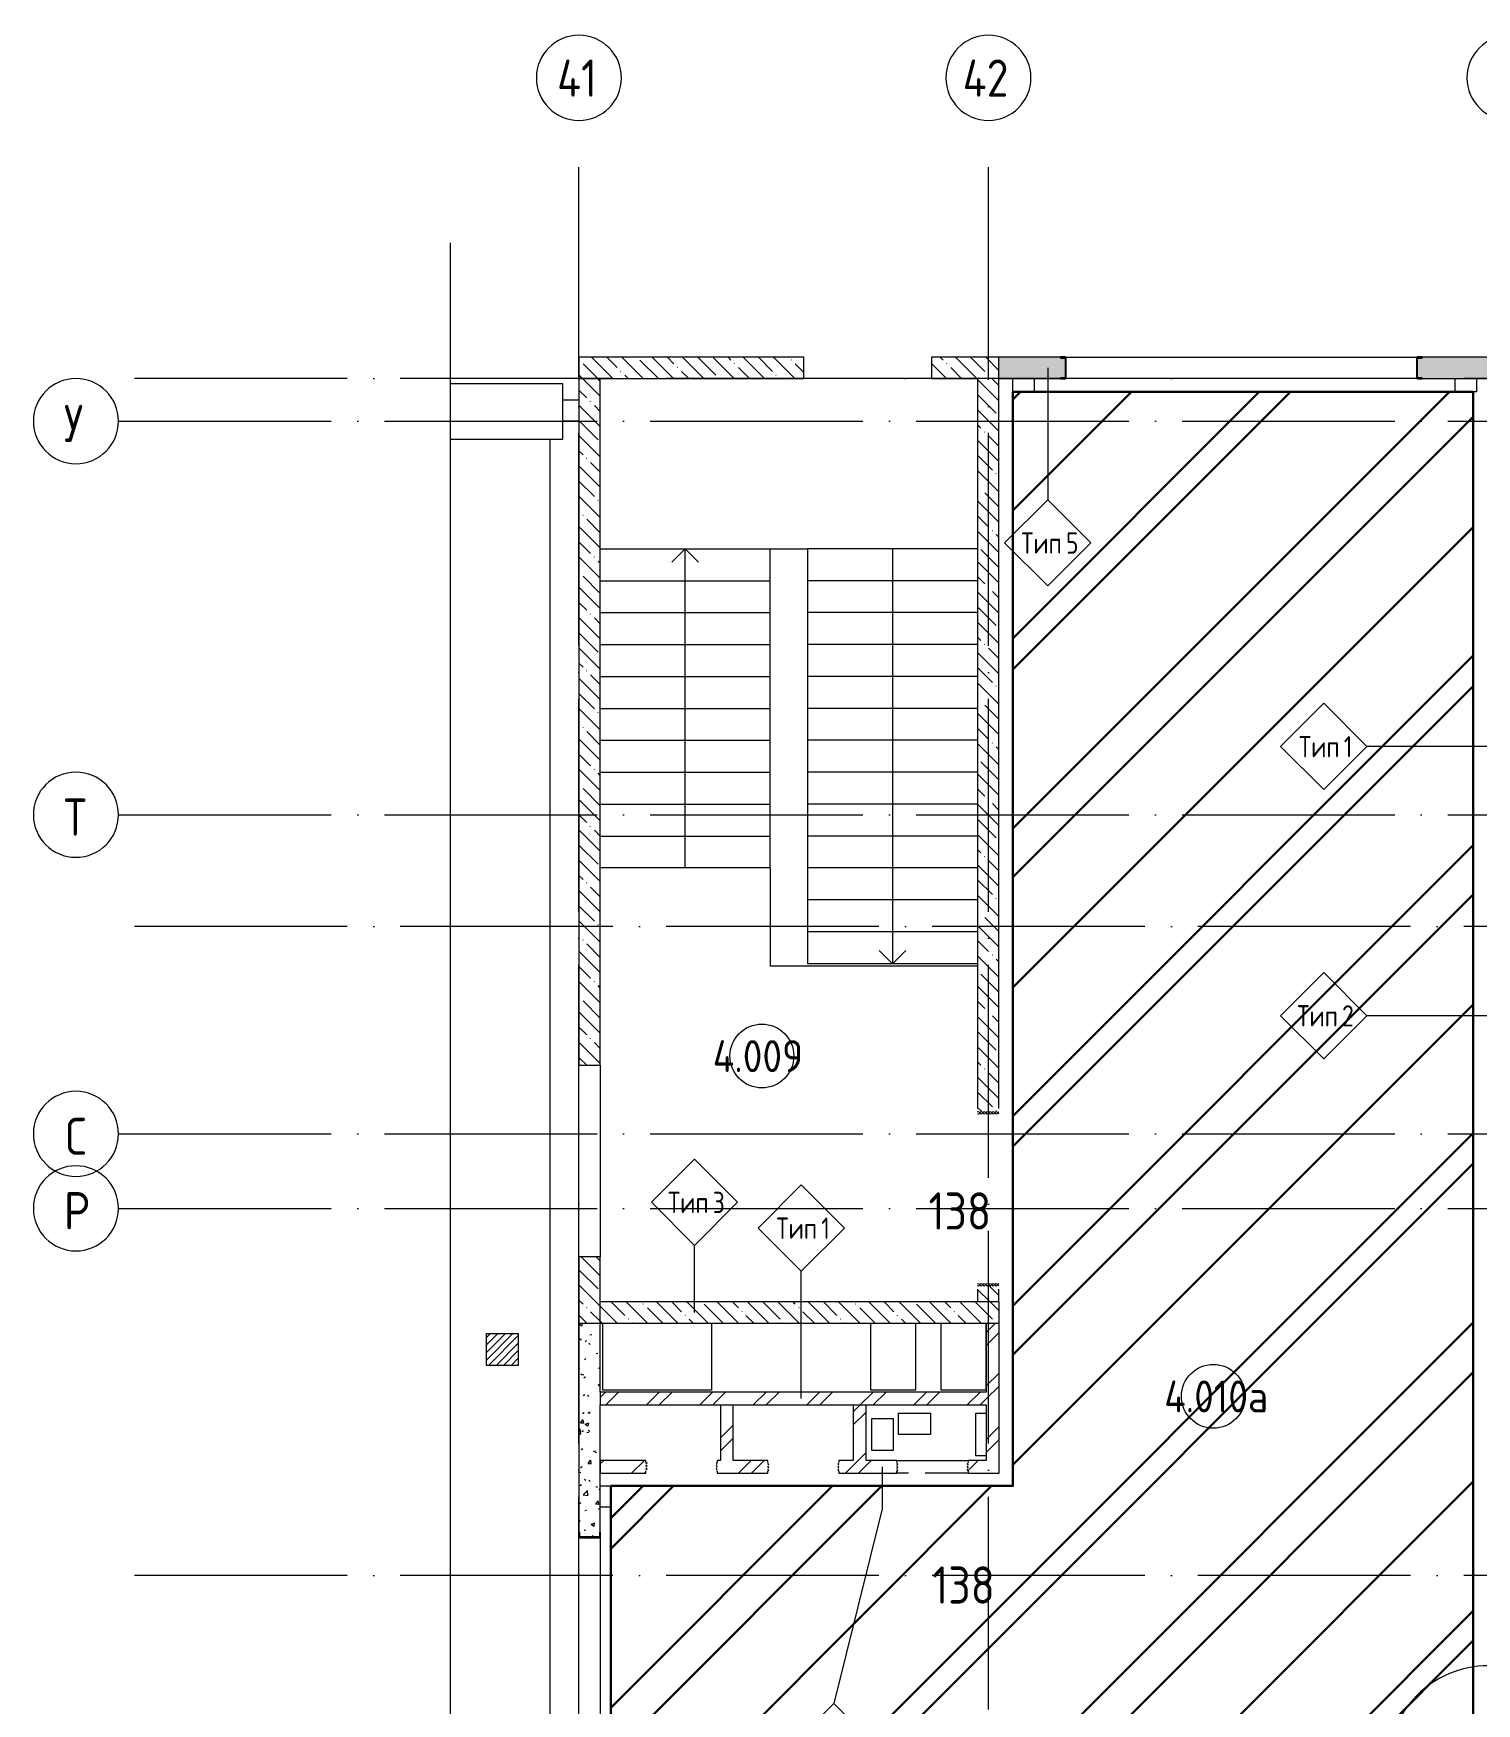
# Model space of a CAD drawing. Header units: millimetres. Extents: x -68946 to 690821, y -552984 to 293768.
# Drawn here: x 104753 to 118323, y -351798 to -336098 of the extents above; entities that cross this region are included whole.
import ezdxf

# ---------------------------------------------------------------- set-up
doc = ezdxf.new("R2010")
doc.units = ezdxf.units.MM
doc.linetypes.add('ADSK_Линия сетки', pattern=[2500, 2000, -250, 0, -250])
doc.linetypes.add('ADSK_Скрыто', pattern=[600, 300, -300])
for name, color, linetype, lineweight in [('1.2) Стяжка 6 вып.', 30, 'Continuous', 30), ('1.3) Звуко-изол           6 вып.', 90, 'Continuous', 30), ('1.4) Стяжка 6 вып.', 30, 'Continuous', 30), ('A-AREA-____-IDEN', 250, 'Continuous', 9), ('A-DETL-GENF-OTLN', 250, 'Continuous', 5), ('A-DOOR-____-OTLN', 250, 'Continuous', 5), ('A-FLOR-____-OTLN', 250, 'Continuous', 9), ('A-ROOF-____-PATT', 250, 'Continuous', 5), ('A-WALL-____-IDEN', 250, 'Continuous', 9), ('A-WALL-____-MCUT', 250, 'Continuous', 13), ('A-WALL-____-PATT', 250, 'Continuous', 13), ('G-____-____-SYMB', 250, 'ADSK_Скрыто', 9), ('I-WALL-____-OTLN', 250, 'Continuous', 9), ('S-COLS-____-MCUT', 250, 'Continuous', 25), ('S-COLS-____-OTLN', 250, 'Continuous', 9), ('S-GRID-____-IDEN', 250, 'Continuous', 9), ('S-GRID-____-OTLN', 250, 'Continuous', 9), ('S-STRS-____-OTLN', 250, 'Continuous', 5)]:
    doc.layers.add(name, color=color, linetype=linetype, lineweight=lineweight)
doc.styles.add('GOST Common', font='', dxfattribs={"width": 0.9, "height": 350})
doc.styles.add('GOST Common_1', font='', dxfattribs={"width": 0.9, "height": 250})
doc.styles.add('ISOCPEUR', font='isocpeur.ttf', dxfattribs={"width": 0.8, "height": 100})
doc.styles.add('ISOCPEUR_1', font='isocpeur.ttf', dxfattribs={"width": 0.9, "height": 250})
doc.styles.get('GOST Common').set_extended_font_data('GOST Common')
doc.styles.get('GOST Common_1').set_extended_font_data('GOST Common')
pattern_1 = [(45, (-26617.47, -398117.93), (-251.4472, 251.4472), []), (45, (-26617.47, -397736.93), (-251.4472, 251.4472), [])]
pattern_2 = [(135, (1951.41, 124.685), (-14.14214, -14.14214), []), (225, (1951.41, 124.685), (14.14214, -14.14214), [])]
pattern_3 = [(45, (-171.384, 124.685), (-14.1421, 14.1421), []), (135, (-171.384, 124.685), (-14.1421, -14.1421), [])]
pattern_4 = [(135, (-26617.47, -398117.93), (-142.5612, -142.5612), []), (135, (-26474.9, -398117.93), (-142.5612, -142.5612), [252.016, -50.403, 3.353, -47.05])]
pattern_5 = [(50, (-26617.47, -398117.93), (364.36793, -31.8783), [38.1, -419.1]), (355, (-26617.47, -398117.93), (-70.48585, 382.1133), [30.48, -335.28]), (100.451, (-26587.1, -398120.6), (293.885, 350.2334), [32.38, -356.18]), (46.184, (-26617.47, -398016.33), (542.1585, -84.0858), [57.15, -628.65]), (96.636, (-26572.3, -398023.34), (474.8049, 494.8554), [48.57, -534.27]), (351.184, (-26617.47, -398016.33), (474.8102, 494.85), [45.72, -502.92]), (21, (-26566.67, -398041.73), (303.22847, -204.53046), [38.1, -419.1]), (326, (-26566.67, -398041.73), (123.6039, 368.37604), [30.48, -335.28]), (71.451, (-26541.4, -398058.78), (426.8341, 163.8427), [32.38, -356.18]), (37.5, (-26617.47, -398117.93), (6.17665, 169.11015), [16.764, -314.452, 16.764, -323.596, -336.55]), (37.5, (-26617.47, -398117.93), (6.17665, 169.11015), [-671.576, 16.764, -319.786]), (7.5, (-26617.47, -398117.93), (133.63888, 200.3615), [16.764, -177.292, 16.764, -306.832, -128.27]), (7.5, (-26617.47, -398117.93), (133.63888, 200.3615), [-517.652, 16.764, -111.506]), (327.5, (-26730.75, -398117.93), (271.18182, -11.45836), [16.764, -110.236, 16.764, -379.476, -525.78]), (327.5, (-26730.75, -398117.93), (271.18182, -11.45836), [-523.24, 16.764, -509.016]), (317.5, (-26781.55, -398117.93), (296.2585, 50.85285), [16.764, -148.336, 16.764, -246.38, -373.38]), (317.5, (-26781.55, -398117.93), (296.2585, 50.85285), [-428.244, 16.764, -356.616])]

# ---------------------------------------------------------------- blocks, each defined once
blk = doc.blocks.new('Дверь_СКБ_1Ст_Внутренняя1 - Н_Д-7л_670x1875h_Технический шкаф ЭОМ и СС-42409413-Кладочный план внутренних ограждающих конструкций на отм_ _12_600_ Секция 3_')
at = {"layer": 'A-DOOR-____-OTLN'}
h = blk.add_hatch(dxfattribs=at)
h.set_pattern_fill('FP_8', color=256, style=0, pattern_type=2)
h.set_pattern_definition(pattern_3)
h.paths.add_polyline_path([(-312.5, 40), (-322.5, 40), (-322.5, -40), (-312.5, -40)])
h = blk.add_hatch(dxfattribs=at)
h.set_pattern_fill('FP_7', color=256, style=0, pattern_type=2)
h.set_pattern_definition(pattern_2)
h.paths.add_polyline_path([(347.5, 40), (337.5, 40), (337.5, -40), (347.5, -40)])
blk = doc.blocks.new('Дверь_СКБ_1Ст_Внутренняя1 - Н_Д-7л_670x1875h_Технический шкаф ЭОМ и СС-V2-Кладочный план внутренних ограждающих конструкций на отм_ _12_600_ Секция 3_')
at = {"layer": 'A-DOOR-____-OTLN'}
h = blk.add_hatch(dxfattribs=at)
h.set_pattern_fill('FP_8', color=256, style=0, pattern_type=2)
h.set_pattern_definition(pattern_3)
h.paths.add_polyline_path([(-312.5, 40), (-322.5, 40), (-322.5, -40), (-312.5, -40)])
h = blk.add_hatch(dxfattribs=at)
h.set_pattern_fill('FP_7', color=256, style=0, pattern_type=2)
h.set_pattern_definition(pattern_2)
h.paths.add_polyline_path([(347.5, 40), (337.5, 40), (337.5, -40), (347.5, -40)])
blk = doc.blocks.new('Дверь_СКБ_1Ст_Фрамуга1 - Н_ВВ-9_1250x2600h_Лаборантская-V3-Кладочный план внутренних ограждающих конструкций на отм_ _12_600_ Секция 3_')
at = {"layer": 'A-DOOR-____-OTLN'}
h = blk.add_hatch(dxfattribs=at)
h.set_pattern_fill('FP_16', color=256, style=0, pattern_type=2)
h.set_pattern_definition([(45, (-446.384, 164.685), (-14.1421, 14.1421), []), (135, (-446.384, 164.685), (-14.1421, -14.1421), [])])
h.paths.add_polyline_path([(-612, -100), (-587, -100), (-587, 100), (-612, 100)])
h = blk.add_hatch(dxfattribs=at)
h.set_pattern_fill('FP_15', color=256, style=0, pattern_type=2)
h.set_pattern_definition([(135, (1676.41, 164.685), (-14.14214, -14.14214), []), (225, (1676.41, 164.685), (14.14214, -14.14214), [])])
h.paths.add_polyline_path([(613, -100), (638, -100), (638, 100), (613, 100)])
at = {"layer": 'A-DOOR-____-OTLN', "color": 255}
blk.add_arc((-463, 100), 950, 360, 90, dxfattribs=at)
blk = doc.blocks.new('Дверь_СКБ_2Ст_Внутренняя1 - Н_Д-1_1п_1640x2100h_ЛК-42630921-Кладочный план внутренних ограждающих конструкций на отм_ _12_600_ Секция 3_')
at = {"layer": 'A-DOOR-____-OTLN'}
h = blk.add_hatch(dxfattribs=at)
h.set_pattern_fill('FP_25', color=256, style=0, pattern_type=2)
h.set_pattern_definition([(45, (-641.384, 164.685), (-14.1421, 14.1421), []), (135, (-641.384, 164.685), (-14.1421, -14.1421), [])])
h.paths.add_polyline_path([(-807.5, -100), (-782.5, -100), (-782.5, 100), (-807.5, 100)])
h = blk.add_hatch(dxfattribs=at)
h.set_pattern_fill('FP_24', color=256, style=0, pattern_type=2)
h.set_pattern_definition([(135, (1481.41, 164.685), (-14.14214, -14.14214), []), (225, (1481.41, 164.685), (14.14214, -14.14214), [])])
h.paths.add_polyline_path([(807.5, -100), (832.5, -100), (832.5, 100), (807.5, 100)])
blk = doc.blocks.new('ADSK_КолоннаНесущая_Швеллер_Гнутый_ГОСТ 8278-83 - 200х50х4_таб_1 2-38569673-Кладочный план внутренних ограждающих конструкций на отм_ _12_600_ Секция 3_')
at = {"layer": 'S-COLS-____-MCUT'}
for p, q in [((-10.1, 90), (-10.1, -90)), ((-6.1, -90), (-6.1, 90)), ((39.9, 100), (-0.1, 100)), ((-0.1, 96), (39.9, 96)), ((39.9, 96), (39.9, 100)), ((39.9, -96), (-0.1, -96)), ((-0.1, -100), (39.9, -100)), ((39.9, -100), (39.9, -96))]:
    blk.add_line(p, q, dxfattribs=at)
for centre, radius, start, end in [((-0.1, 90), 10, 90, 180), ((-0.1, 90), 6, 90, 180), ((-0.1, -90), 10, 180, 270), ((-0.1, -90), 6, 180, 270)]:
    blk.add_arc(centre, radius, start, end, dxfattribs=at)
blk = doc.blocks.new('ADSK_Обрыв_Линия - По умолчанию-39226371-Кладочный план внутренних ограждающих конструкций на отм_ _12_600_ Секция 3_')
at = {"layer": 'A-DETL-GENF-OTLN'}
blk.add_line((0, 0), (25390, 0), dxfattribs=at)
blk = doc.blocks.new('Ось сетки - Круг_Ø8 мм-39983606-Кладочный план внутренних ограждающих конструкций на отм_ _12_600_ Секция 3_')
at = {"layer": 'S-GRID-____-IDEN'}
for start, end in [(360, 180), (180, 360)]:
    blk.add_arc((0, 0), 4, start, end, dxfattribs=at)
blk = doc.blocks.new('ADSK_Марка_Стена - Типоразмер_ADSK_Марка-30564887-Кладочный план внутренних ограждающих конструкций на отм_ _12_600_ Секция 3_')
at = {"layer": 'A-WALL-____-IDEN'}
for p, q in [((-0.16, 4.37), (-4.21, 0.31)), ((3.9, 0.31), (-0.16, 4.37)), ((-4.21, 0.31), (-0.16, -3.74)), ((-0.16, -3.74), (3.9, 0.31))]:
    blk.add_line(p, q, dxfattribs=at)
blk = doc.blocks.new('AAR_СКБ_Марка_Помещения_мал - Номер-28977439-АР1_Маркировочный план 3 этажа секция 2_3')
at = {"layer": 'A-AREA-____-IDEN'}
blk.add_circle((-0.03, 0), 3, dxfattribs=at)

msp = doc.modelspace()

# ---------------------------------------------------------------- hatches: boundary and pattern name
at = {"layer": '1.2) Стяжка 6 вып.', "lineweight": 30}
h = msp.add_hatch(dxfattribs=at)
h.set_pattern_fill('ANSI31', color=256, scale=333)
h.paths.add_polyline_path([(113962.5104, -372631.7985), (110182.5104, -372631.7985), (110182.5104, -370131.881), (113962.5104, -370131.881), (113962.5104, -364523.4665), (110174.6298, -364523.4665), (110174.6298, -360638.5426), (113962.5104, -360638.5426), (113962.5104, -352662.928), (110182.5104, -352662.928), (110182.5104, -349752.9338), (113962.5104, -349752.9338), (113962.5104, -339467.9338), (118290.6635, -339467.9338), (118290.6635, -397902.8604), (113962.5104, -397902.8604), (113962.5104, -387445.8752), (110182.5104, -387445.8752), (110182.5104, -385377.8842), (113962.5104, -385377.8842)])
at = {"layer": '1.3) Звуко-изол           6 вып.', "lineweight": 30}
h = msp.add_hatch(dxfattribs=at)
h.set_pattern_fill('ANSI31', color=256, scale=500)
h.paths.add_polyline_path([(113962.5104, -372631.7985), (110182.5104, -372631.7985), (110182.5104, -370131.881), (113962.5104, -370131.881), (113962.5104, -364523.4665), (110174.6298, -364523.4665), (110174.6298, -360638.5426), (113962.5104, -360638.5426), (113962.5104, -352662.928), (110182.5104, -352662.928), (110182.5104, -349752.9338), (113962.5104, -349752.9338), (113962.5104, -339467.9338), (118290.6635, -339467.9338), (118290.6635, -397902.8604), (113962.5104, -397902.8604), (113962.5104, -387445.8752), (110182.5104, -387445.8752), (110182.5104, -385377.8842), (113962.5104, -385377.8842)])
at = {"layer": '1.4) Стяжка 6 вып.', "lineweight": 30}
h = msp.add_hatch(dxfattribs=at)
h.set_pattern_fill('ANSI32', color=256, scale=333)
h.paths.add_polyline_path([(113962.5104, -372631.7985), (110182.5104, -372631.7985), (110182.5104, -370131.881), (113962.5104, -370131.881), (113962.5104, -364523.4665), (110174.6298, -364523.4665), (110174.6298, -360638.5426), (113962.5104, -360638.5426), (113962.5104, -352662.928), (110182.5104, -352662.928), (110182.5104, -349752.9338), (113962.5104, -349752.9338), (113962.5104, -339467.9338), (118290.6635, -339467.9338), (118290.6635, -397902.8604), (113962.5104, -397902.8604), (113962.5104, -387445.8752), (110182.5104, -387445.8752), (110182.5104, -385377.8842), (113962.5104, -385377.8842)])
at = {"layer": 'A-ROOF-____-PATT'}
h = msp.add_hatch(dxfattribs=at)
h.set_pattern_fill('FP_11', color=256, style=0, pattern_type=2)
h.set_pattern_definition([(45.008, (-26553.86, -398117.934), (-35.345434, 35.355347), [])])
h.paths.add_polyline_path([(109012.4182, -348619.3967), (109312.4182, -348619.3967), (109312.4182, -348319.3967), (109012.4182, -348319.3967), (109012.4182, -348365.1323)])
at = {"layer": 'A-WALL-____-PATT', "lineweight": 15}
h = msp.add_hatch(dxfattribs=at)
h.set_pattern_fill('FP_1', color=256, style=0, pattern_type=2)
h.set_pattern_definition(pattern_4)
h.paths.add_polyline_path([(113631.5104, -339342.9338), (113631.5104, -339142.9338), (113197.5323, -339142.9338), (113197.5323, -339342.9338)])
h.paths.add_polyline_path([(111997.5323, -339342.9338), (111997.5323, -339142.9338), (109882.5323, -339142.9338), (109882.5323, -339342.9338), (111152.1899, -339342.9338)])
h = msp.add_hatch(dxfattribs=at)
h.set_pattern_fill('FP_1', color=256, style=0, pattern_type=2)
h.set_pattern_definition(pattern_4)
h.paths.add_polyline_path([(113831.5104, -348022.9332), (113831.5104, -347872.9332), (113631.5104, -347872.9332), (113631.5104, -348022.9332)])
h.paths.add_polyline_path([(113631.5104, -346232.9332), (113831.5104, -346232.9332), (113831.5104, -339142.9338), (113631.5104, -339142.9338), (113631.5104, -346202.9332)])
h = msp.add_hatch(dxfattribs=at)
h.set_pattern_fill('FP_23', color=256, style=0, pattern_type=2)
h.set_pattern_definition(pattern_5)
h.paths.add_polyline_path([(125932.5104, -339342.9338), (125932.5104, -339142.9338), (118832.5104, -339142.9338), (118832.5104, -339342.9338), (120272.9187, -339342.9338)])
h.paths.add_polyline_path([(118432.5104, -339342.9338), (118432.5104, -339142.9338), (117761.5317, -339142.9338), (117761.5317, -339342.9338)])
h.paths.add_polyline_path([(114461.5317, -339342.9338), (114461.5317, -339142.9338), (113831.5104, -339142.9338), (113831.5104, -339342.9338), (114192.4328, -339342.9338)])
h = msp.add_hatch(dxfattribs=at)
h.set_pattern_fill('FP_1', color=256, style=0, pattern_type=2)
h.set_pattern_definition(pattern_4)
h.paths.add_polyline_path([(109882.5104, -348222.9332), (110082.5104, -348222.9332), (110082.5104, -347597.9338), (109882.5104, -347597.9338), (109882.5104, -347866.3785)])
h.paths.add_polyline_path([(109882.5104, -345797.9338), (110082.5104, -345797.9338), (110082.5104, -339342.9338), (109882.5104, -339342.9338), (109882.5104, -345746.2704)])
h = msp.add_hatch(dxfattribs=at)
h.set_pattern_fill('FP_1', color=256, style=0, pattern_type=2)
h.set_pattern_definition(pattern_4)
h.paths.add_polyline_path([(113832.5323, -348222.9332), (113832.5323, -348022.9332), (110082.5104, -348022.9332), (110082.5104, -348222.9332), (112672.3114, -348222.9332)])
h = msp.add_hatch(dxfattribs=at)
h.set_pattern_fill('FP_23', color=256, style=0, pattern_type=2)
h.set_pattern_definition(pattern_5)
h.paths.add_polyline_path([(110082.5104, -352792.9654), (110082.5104, -352037.602), (109882.5104, -352037.602), (109882.5104, -352792.9654)])
h.paths.add_polyline_path([(109882.5104, -350237.602), (110082.5104, -350237.602), (110082.5104, -348222.9332), (109882.5104, -348222.9332), (109882.5104, -349986.4867)])
h = msp.add_hatch(dxfattribs=at)
h.set_pattern_fill('FP_3', color=256, style=0, pattern_type=2)
h.set_pattern_definition(pattern_1)
h.paths.add_polyline_path([(113712.5323, -349512.4332), (113832.5323, -349512.4332), (113832.5323, -348222.9332), (113712.5323, -348222.9332), (113712.5323, -348990.4344)])
h = msp.add_hatch(dxfattribs=at)
h.set_pattern_fill('FP_3', color=256, style=0, pattern_type=2)
h.set_pattern_definition(pattern_1)
h.paths.add_polyline_path([(113712.5323, -348990.4344), (113712.5323, -348870.4344), (110082.5104, -348870.4344), (110082.5104, -348990.4344), (112672.3114, -348990.4344)])
h = msp.add_hatch(dxfattribs=at)
h.set_pattern_fill('FP_3', color=256, style=0, pattern_type=2)
h.set_pattern_definition(pattern_1)
h.paths.add_polyline_path([(111332.5323, -349512.4332), (111332.5323, -348990.4344), (111212.5323, -348990.4344), (111212.5323, -349512.4332)])
h = msp.add_hatch(dxfattribs=at)
h.set_pattern_fill('FP_3', color=256, style=0, pattern_type=2)
h.set_pattern_definition(pattern_1)
h.paths.add_polyline_path([(112582.5323, -349512.4332), (112582.5323, -348990.4344), (112462.5323, -348990.4344), (112462.5323, -349512.4332)])
h = msp.add_hatch(dxfattribs=at)
h.set_pattern_fill('FP_3', color=256, style=0, pattern_type=2)
h.set_pattern_definition(pattern_1)
h.paths.add_polyline_path([(113542.5323, -349632.4332), (113832.5323, -349632.4332), (113832.5323, -349512.4332), (113542.5323, -349512.4332), (113542.5323, -349612.4332)])
h.paths.add_polyline_path([(112872.5323, -349632.4332), (112872.5323, -349512.4332), (112327.5323, -349512.4332), (112327.5323, -349632.4332), (112672.3114, -349632.4332)])
h.paths.add_polyline_path([(111183.0049, -349632.4332), (111657.5323, -349632.4332), (111657.5323, -349512.4332), (111183.0049, -349512.4332), (111183.0049, -349612.4332)])
h.paths.add_polyline_path([(110513.0049, -349632.4332), (110513.0049, -349512.4332), (110083.0049, -349512.4332), (110083.0049, -349632.4332)])

# ---------------------------------------------------------------- linework, layer by layer
at = {"layer": '1.2) Стяжка 6 вып.', "lineweight": 30}
msp.add_lwpolyline([(113962.5104, -364523.4665), (110174.6298, -364523.4665), (110174.6298, -360638.5426), (113962.5104, -360638.5426), (113962.5104, -352662.928), (110182.5104, -352662.928), (110182.5104, -349752.9338), (113962.5104, -349752.9338), (113962.5104, -339467.9338), (118290.6635, -339467.9338), (118290.6635, -397902.8604), (113962.5104, -397902.8604), (113962.5104, -387445.8752), (110182.5104, -387445.8752), (110182.5104, -385377.8842), (113962.5104, -385377.8842), (113962.5104, -372631.7985), (110182.5104, -372631.7985), (110182.5104, -370131.881), (113962.5104, -370131.881)], close=True, dxfattribs=at)
at = {"layer": 'A-FLOR-____-OTLN'}
for p, q in [((109732.5104, -339392.9338), (108672.2788, -339392.9338)), ((109732.5104, -339912.9344), (109732.5104, -339392.9338)), ((113962.5104, -339467.9338), (113962.5104, -339342.9338)), ((114162.5104, -339342.9338), (114162.5104, -339467.9338)), ((118122.5104, -339467.9338), (118122.5104, -339342.9338)), ((118322.5104, -339342.9338), (118322.5104, -339467.9338)), ((114162.5104, -339467.9338), (113962.5104, -339467.9338)), ((118322.5104, -339467.9338), (118122.5104, -339467.9338)), ((108672.2788, -339912.9344), (109732.5104, -339912.9344)), ((109612.5104, -352622.9338), (109612.5104, -339912.9344)), ((111682.5323, -343942.9332), (110082.5104, -343942.9332)), ((111682.5323, -344867.9332), (111682.5323, -343942.9332)), ((113631.5104, -344867.9332), (111682.5323, -344867.9332)), ((110107.5333, -348852.9338), (110107.5333, -348222.9332)), ((111127.5333, -348222.9332), (111127.5333, -348852.9338)), ((112627.5333, -348852.9338), (112627.5333, -348222.9332)), ((113047.5333, -348222.9332), (113047.5333, -348852.9338)), ((113287.5104, -348852.9338), (113287.5104, -348222.9332)), ((113707.5104, -348222.9332), (113707.5104, -348852.9338)), ((109012.4182, -348619.3967), (109012.4182, -348319.3967)), ((109012.4182, -348319.3967), (109312.4182, -348319.3967)), ((109312.4182, -348319.3967), (109312.4182, -348619.3967)), ((109312.4182, -348619.3967), (109012.4182, -348619.3967)), ((111127.5333, -348852.9338), (110107.5333, -348852.9338)), ((113047.5333, -348852.9338), (112627.5333, -348852.9338)), ((113707.5104, -348852.9338), (113287.5104, -348852.9338)), ((112637.511, -349417.9332), (112637.511, -349117.9332)), ((112637.511, -349117.9332), (112837.511, -349117.9332)), ((112837.511, -349117.9332), (112837.511, -349417.9332)), ((112887.5553, -349267.9332), (112887.5553, -349067.9332)), ((112887.5553, -349067.9332), (113187.5553, -349067.9332)), ((113187.5553, -349067.9332), (113187.5553, -349267.9332)), ((113613.0329, -349467.9332), (113613.0329, -349067.9332)), ((113613.0329, -349067.9332), (113712.5323, -349067.9332)), ((113187.5553, -349267.9332), (112887.5553, -349267.9332)), ((112837.511, -349417.9332), (112637.511, -349417.9332)), ((113712.5323, -349467.9332), (113613.0329, -349467.9332)), ((110082.5104, -349752.9338), (110182.5104, -349752.9338)), ((110182.5104, -349752.9338), (110182.5104, -349952.9338)), ((110182.5104, -349952.9338), (110082.5104, -349952.9338))]:
    msp.add_line(p, q, dxfattribs=at)
at = {"layer": 'A-WALL-____-IDEN'}
for p, q in [((114290.5069, -339242.9338), (114290.5069, -340481.6838)), ((118577.5104, -342801.3877), (117291.8854, -342801.3877)), ((118532.5323, -345331.7286), (117291.8854, -345331.7286)), ((110968.9238, -348122.9332), (110968.9238, -347491.6832)), ((111972.4469, -348930.4344), (111972.4469, -347733.5911)), ((112733.0118, -349572.4332), (112733.0118, -349968.7643)), ((112733.0118, -349968.7643), (112279.5981, -351798.4677))]:
    msp.add_line(p, q, dxfattribs=at)
at = {"layer": 'A-WALL-____-MCUT', "color": 7, "lineweight": 15}
for p, q in [((111997.5323, -339142.9338), (109882.5323, -339142.9338)), ((109882.5323, -339142.9338), (109882.5323, -339342.9338)), ((111997.5323, -339342.9338), (111997.5323, -339142.9338)), ((113631.5104, -339142.9338), (113197.5323, -339142.9338)), ((113197.5323, -339142.9338), (113197.5323, -339342.9338)), ((114461.5317, -339142.9338), (113631.5104, -339142.9338)), ((113831.5104, -346202.9332), (113831.5104, -339142.9338)), ((114461.5317, -339342.9338), (114461.5317, -339142.9338)), ((118432.5104, -339142.9338), (117761.5317, -339142.9338)), ((117761.5317, -339142.9338), (117761.5317, -339342.9338)), ((110082.5104, -339342.9338), (109882.5104, -339342.9338)), ((109882.5104, -339342.9338), (109882.5104, -345797.9338)), ((109882.5323, -339342.9338), (111997.5323, -339342.9338)), ((110082.5104, -345797.9338), (110082.5104, -339342.9338)), ((113197.5323, -339342.9338), (113631.5104, -339342.9338)), ((113631.5104, -339342.9338), (113631.5104, -346202.9332)), ((113831.5104, -339342.9338), (114461.5317, -339342.9338)), ((117761.5317, -339342.9338), (118432.5104, -339342.9338)), ((109882.5104, -345797.9338), (110082.5104, -345797.9338)), ((110082.5104, -347597.9338), (109882.5104, -347597.9338)), ((109882.5104, -347597.9338), (109882.5104, -350237.602)), ((110082.5104, -348022.9332), (110082.5104, -347597.9338)), ((113631.5104, -347902.9332), (113631.5104, -348022.9332)), ((113831.5104, -348022.9332), (113831.5104, -347902.9332)), ((113832.5323, -348022.9332), (110082.5104, -348022.9332)), ((113832.5323, -349632.4332), (113832.5323, -348022.9332)), ((110082.5104, -348222.9332), (113832.5323, -348222.9332)), ((110082.5104, -348870.4344), (110082.5104, -348222.9332)), ((113712.5323, -348222.9332), (113712.5323, -348870.4344)), ((113712.5323, -348870.4344), (110082.5104, -348870.4344)), ((110082.5104, -348990.4344), (113712.5323, -348990.4344)), ((110082.5104, -350237.602), (110082.5104, -348990.4344)), ((111212.5323, -348990.4344), (111212.5323, -349512.4332)), ((111332.5323, -349512.4332), (111332.5323, -348990.4344)), ((112462.5323, -348990.4344), (112462.5323, -349512.4332)), ((112582.5323, -349512.4332), (112582.5323, -348990.4344)), ((113712.5323, -348990.4344), (113712.5323, -349512.4332)), ((110513.0049, -349512.4332), (110083.0049, -349512.4332)), ((110083.0049, -349512.4332), (110083.0049, -349632.4332)), ((110083.0049, -349632.4332), (110513.0049, -349632.4332)), ((110513.0049, -349532.4332), (110513.0049, -349512.4332)), ((110513.0049, -349632.4332), (110513.0049, -349612.4332)), ((111212.5323, -349512.4332), (111183.0049, -349512.4332)), ((111183.0049, -349512.4332), (111183.0049, -349532.4332)), ((111183.0049, -349612.4332), (111183.0049, -349632.4332)), ((111183.0049, -349632.4332), (111657.5323, -349632.4332)), ((111657.5323, -349512.4332), (111332.5323, -349512.4332)), ((111657.5323, -349532.4332), (111657.5323, -349512.4332)), ((111657.5323, -349632.4332), (111657.5323, -349612.4332)), ((112462.5323, -349512.4332), (112327.5323, -349512.4332)), ((112327.5323, -349512.4332), (112327.5323, -349532.4332)), ((112327.5323, -349612.4332), (112327.5323, -349632.4332)), ((112327.5323, -349632.4332), (112872.5323, -349632.4332)), ((112872.5323, -349512.4332), (112582.5323, -349512.4332)), ((112872.5323, -349532.4332), (112872.5323, -349512.4332)), ((112872.5323, -349632.4332), (112872.5323, -349612.4332)), ((113712.5323, -349512.4332), (113542.5323, -349512.4332)), ((113542.5323, -349512.4332), (113542.5323, -349532.4332)), ((113542.5323, -349612.4332), (113542.5323, -349632.4332)), ((113542.5323, -349632.4332), (113832.5323, -349632.4332)), ((109882.5104, -350237.602), (110082.5104, -350237.602))]:
    msp.add_line(p, q, dxfattribs=at)
at = {"layer": 'A-WALL-____-MCUT', "lineweight": 15}
for p, q in [((110082.5104, -348222.9332), (110082.5104, -348022.9332)), ((109882.5104, -348222.9332), (110082.5104, -348222.9332)), ((110082.5104, -348870.4344), (110082.5104, -348990.4344))]:
    msp.add_line(p, q, dxfattribs=at)
at = {"layer": 'I-WALL-____-OTLN', "lineweight": 15}
for p, q in [((114461.5317, -339142.9338), (117761.5317, -339142.9338)), ((117761.5317, -339342.9338), (114461.5317, -339342.9338)), ((109732.5104, -339542.9338), (109882.5104, -339542.9338)), ((109882.5104, -339742.9338), (109732.5104, -339742.9338)), ((109882.5104, -347597.9338), (109882.5104, -345797.9338)), ((110082.5104, -345797.9338), (110082.5104, -347597.9338)), ((112872.5323, -349512.4332), (113542.5323, -349512.4332)), ((112982.1733, -349632.4332), (112872.5323, -349632.4332)), ((113542.5323, -349632.4332), (113136.7214, -349632.4332)), ((109882.5104, -352037.602), (109882.5104, -350237.602)), ((110082.5104, -350237.602), (110082.5104, -352037.602))]:
    msp.add_line(p, q, dxfattribs=at)
at = {"layer": 'S-GRID-____-OTLN', "linetype": 'ADSK_Линия сетки'}
for p, q in [((109882.5323, -401856.7737), (109882.5323, -336915.9292)), ((113732.5323, -401856.7737), (113732.5323, -336915.9292)), ((130203.4118, -339342.9338), (105552.8046, -339342.9338)), ((105552.8046, -339742.9338), (128993.7966, -339742.9338)), ((105552.8046, -343442.9338), (130203.4118, -343442.9338)), ((130203.4118, -344492.9338), (105552.8046, -344492.9338)), ((105552.8046, -346442.9338), (130203.4118, -346442.9338)), ((105552.8046, -347142.9338), (130203.4118, -347142.9338)), ((130203.4118, -350592.9338), (105552.8046, -350592.9338))]:
    msp.add_line(p, q, dxfattribs=at)
at = {"layer": 'S-STRS-____-OTLN'}
for p, q in [((113197.5323, -339342.9338), (111997.5323, -339342.9338)), ((110082.5104, -340942.9344), (111681.5102, -340942.9344)), ((110082.5104, -340942.9344), (111681.5102, -340942.9344)), ((111681.5102, -340942.9344), (112031.5104, -340942.9344)), ((111681.5102, -341242.9344), (111681.5102, -340942.9344)), ((113631.5104, -340942.9344), (112031.5104, -340942.9344)), ((112031.5104, -340942.9344), (112031.5104, -341242.9344)), ((113631.5104, -340942.9344), (112031.5104, -340942.9344)), ((110082.5104, -341242.9344), (111681.5102, -341242.9344)), ((110082.5104, -341242.9344), (111681.5102, -341242.9344)), ((111681.5102, -341542.9344), (111681.5102, -341242.9344)), ((112031.5104, -341242.9344), (112031.5104, -341542.9344)), ((113631.5104, -341242.9344), (112031.5104, -341242.9344)), ((113631.5104, -341242.9344), (112031.5104, -341242.9344)), ((110082.5104, -341542.9344), (111681.5102, -341542.9344)), ((110082.5104, -341542.9344), (111681.5102, -341542.9344)), ((111681.5102, -341842.9344), (111681.5102, -341542.9344)), ((112031.5104, -341542.9344), (112031.5104, -341842.9344)), ((113631.5104, -341542.9344), (112031.5104, -341542.9344)), ((113631.5104, -341542.9344), (112031.5104, -341542.9344)), ((110082.5104, -341842.9344), (111681.5102, -341842.9344)), ((110082.5104, -341842.9344), (111681.5102, -341842.9344)), ((111681.5102, -342142.9344), (111681.5102, -341842.9344)), ((112031.5104, -341842.9344), (112031.5104, -342142.9344)), ((113631.5104, -341842.9344), (112031.5104, -341842.9344)), ((113631.5104, -341842.9344), (112031.5104, -341842.9344)), ((110082.5104, -342142.9344), (111681.5102, -342142.9344)), ((110082.5104, -342142.9344), (111681.5102, -342142.9344)), ((111681.5102, -342442.9344), (111681.5102, -342142.9344)), ((112031.5104, -342142.9344), (112031.5104, -342442.9344)), ((113631.5104, -342142.9344), (112031.5104, -342142.9344)), ((113631.5104, -342142.9344), (112031.5104, -342142.9344)), ((110082.5104, -342442.9344), (111681.5102, -342442.9344)), ((110082.5104, -342442.9344), (111681.5102, -342442.9344)), ((111681.5102, -342742.9344), (111681.5102, -342442.9344)), ((112031.5104, -342442.9344), (112031.5104, -342742.9344)), ((113631.5104, -342442.9344), (112031.5104, -342442.9344)), ((113631.5104, -342442.9344), (112031.5104, -342442.9344)), ((110082.5104, -342742.9344), (111681.5102, -342742.9344)), ((110082.5104, -342742.9344), (111681.5102, -342742.9344)), ((111681.5102, -343042.9344), (111681.5102, -342742.9344)), ((112031.5104, -342742.9344), (112031.5104, -343042.9344)), ((113631.5104, -342742.9344), (112031.5104, -342742.9344)), ((113631.5104, -342742.9344), (112031.5104, -342742.9344)), ((110082.5104, -343042.9344), (111681.5102, -343042.9344)), ((110082.5104, -343042.9344), (111681.5102, -343042.9344)), ((111681.5102, -343342.9344), (111681.5102, -343042.9344)), ((112031.5104, -343042.9344), (112031.5104, -343342.9344)), ((113631.5104, -343042.9344), (112031.5104, -343042.9344)), ((113631.5104, -343042.9344), (112031.5104, -343042.9344)), ((110082.5104, -343342.9344), (111681.5102, -343342.9344)), ((110082.5104, -343342.9344), (111681.5102, -343342.9344)), ((111681.5102, -343642.9344), (111681.5102, -343342.9344)), ((112031.5104, -343342.9344), (112031.5104, -343642.9344)), ((113631.5104, -343342.9344), (112031.5104, -343342.9344)), ((113631.5104, -343342.9344), (112031.5104, -343342.9344)), ((110082.5104, -343642.9344), (111681.5102, -343642.9344)), ((110082.5104, -343642.9344), (111681.5102, -343642.9344)), ((111681.5102, -343942.9332), (111681.5102, -343642.9344)), ((112031.5104, -343642.9344), (112031.5104, -343942.9344)), ((113631.5104, -343642.9344), (112031.5104, -343642.9344)), ((113631.5104, -343642.9344), (112031.5104, -343642.9344)), ((112031.5104, -343942.9344), (112031.5104, -344242.9344)), ((113631.5104, -343942.9344), (112031.5104, -343942.9344)), ((113631.5104, -343942.9344), (112031.5104, -343942.9344)), ((112031.5104, -344242.9344), (112031.5104, -344542.9344)), ((113631.5104, -344242.9344), (112031.5104, -344242.9344)), ((113631.5104, -344242.9344), (112031.5104, -344242.9344)), ((112031.5104, -344542.9344), (112031.5104, -344842.9344)), ((113631.5104, -344542.9344), (112031.5104, -344542.9344)), ((113631.5104, -344542.9344), (112031.5104, -344542.9344)), ((113631.5104, -344842.9344), (112031.5104, -344842.9344))]:
    msp.add_line(p, q, dxfattribs=at)
at = {"layer": 'S-STRS-____-OTLN', "lineweight": 9}
for p, q in [((110881.5103, -340942.9344), (110756.5103, -341067.9344)), ((110881.5103, -341242.9344), (110881.5103, -340942.9344)), ((110881.5103, -340942.9344), (111006.5103, -341067.9344)), ((112831.5104, -340942.9344), (112831.5104, -341242.9344)), ((110881.5103, -341542.9344), (110881.5103, -341242.9344)), ((112831.5104, -341242.9344), (112831.5104, -341542.9344)), ((110881.5103, -341842.9344), (110881.5103, -341542.9344)), ((112831.5104, -341542.9344), (112831.5104, -341842.9344)), ((110881.5103, -342142.9344), (110881.5103, -341842.9344)), ((112831.5104, -341842.9344), (112831.5104, -342142.9344)), ((110881.5103, -342442.9344), (110881.5103, -342142.9344)), ((112831.5104, -342142.9344), (112831.5104, -342442.9344)), ((110881.5103, -342742.9344), (110881.5103, -342442.9344)), ((112831.5104, -342442.9344), (112831.5104, -342742.9344)), ((110881.5103, -343042.9344), (110881.5103, -342742.9344)), ((112831.5104, -342742.9344), (112831.5104, -343042.9344)), ((110881.5103, -343342.9344), (110881.5103, -343042.9344)), ((112831.5104, -343042.9344), (112831.5104, -343342.9344)), ((110881.5103, -343642.9344), (110881.5103, -343342.9344)), ((112831.5104, -343342.9344), (112831.5104, -343642.9344)), ((110881.5103, -343942.9332), (110881.5103, -343642.9344)), ((112831.5104, -343642.9344), (112831.5104, -343942.9344)), ((112831.5104, -343942.9344), (112831.5104, -344242.9344)), ((112831.5104, -344242.9344), (112831.5104, -344542.9344)), ((112831.5104, -344542.9344), (112831.5104, -344842.9344)), ((112831.5104, -344842.9344), (112706.5104, -344717.9344)), ((112831.5104, -344842.9344), (112956.5104, -344717.9344))]:
    msp.add_line(p, q, dxfattribs=at)

# ---------------------------------------------------------------- block references
at = {"layer": 'A-AREA-____-IDEN', "xscale": 99.99999999999993, "yscale": 99.99999999999993, "zscale": 99.99999999999993}
for p in [(111605.6197, -345710.7596), (115850.7831, -348909.7468)]:
    msp.add_blockref('AAR_СКБ_Марка_Помещения_мал - Номер-28977439-АР1_Маркировочный план 3 этажа секция 2_3', p, dxfattribs=at)
at = {"layer": 'A-DETL-GENF-OTLN', "rotation": 269.9999999999999}
msp.add_blockref('ADSK_Обрыв_Линия - По умолчанию-39226371-Кладочный план внутренних ограждающих конструкций на отм_ _12_600_ Секция 3_', (108672.2788, -338067.9344), dxfattribs=at)
at = {"layer": 'A-DOOR-____-OTLN', "color": 255}
for name, p, rotation in [('Дверь_СКБ_2Ст_Внутренняя1 - Н_Д-1_1п_1640x2100h_ЛК-42630921-Кладочный план внутренних ограждающих конструкций на отм_ _12_600_ Секция 3_', (113731.5104, -347065.4332), 90), ('Дверь_СКБ_1Ст_Фрамуга1 - Н_ВВ-9_1250x2600h_Лаборантская-V3-Кладочный план внутренних ограждающих конструкций на отм_ _12_600_ Секция 3_', (118532.5323, -351930.4348), 89.99999999999993)]:
    msp.add_blockref(name, p, dxfattribs=dict(at, rotation=rotation))
at = {"layer": 'A-DOOR-____-OTLN', "color": 250, "rotation": 180}
for name, p in [('Дверь_СКБ_1Ст_Внутренняя1 - Н_Д-7л_670x1875h_Технический шкаф ЭОМ и СС-V2-Кладочный план внутренних ограждающих конструкций на отм_ _12_600_ Секция 3_', (110860.5049, -349572.4332)), ('Дверь_СКБ_1Ст_Внутренняя1 - Н_Д-7л_670x1875h_Технический шкаф ЭОМ и СС-42409413-Кладочный план внутренних ограждающих конструкций на отм_ _12_600_ Секция 3_', (112005.0323, -349572.4332)), ('Дверь_СКБ_1Ст_Внутренняя1 - Н_Д-7л_670x1875h_Технический шкаф ЭОМ и СС-42409413-Кладочный план внутренних ограждающих конструкций на отм_ _12_600_ Секция 3_', (113220.0323, -349572.4332))]:
    msp.add_blockref(name, p, dxfattribs=at)
at = {"layer": 'A-WALL-____-IDEN', "xscale": 99.99999999999993, "yscale": 99.99999999999993, "zscale": 99.99999999999993}
for p in [(114306.1319, -340918.6507), (116901.7935, -342832.6377), (116901.7935, -345362.9786), (110984.5488, -347117.2163), (111988.0719, -347359.1242), (112295.2231, -352235.4346)]:
    msp.add_blockref('ADSK_Марка_Стена - Типоразмер_ADSK_Марка-30564887-Кладочный план внутренних ограждающих конструкций на отм_ _12_600_ Секция 3_', p, dxfattribs=at)
at = {"layer": 'S-COLS-____-OTLN'}
for p, rotation in [((114451.4317, -339242.9935), 180), ((109982.5104, -350227.502), 89.99999999996523)]:
    msp.add_blockref('ADSK_КолоннаНесущая_Швеллер_Гнутый_ГОСТ 8278-83 - 200х50х4_таб_1 2-38569673-Кладочный план внутренних ограждающих конструкций на отм_ _12_600_ Секция 3_', p, dxfattribs=dict(at, rotation=rotation))
msp.add_blockref('ADSK_КолоннаНесущая_Швеллер_Гнутый_ГОСТ 8278-83 - 200х50х4_таб_1 2-38569673-Кладочный план внутренних ограждающих конструкций на отм_ _12_600_ Секция 3_', (117771.6317, -339242.9338), dxfattribs=at)
at = {"layer": 'S-GRID-____-IDEN', "xscale": 99.99999999999993, "yscale": 99.99999999999993, "zscale": 99.99999999999993}
for p in [(109882.5323, -336515.9292), (113732.5323, -336515.9292), (118632.5323, -336515.9292)]:
    msp.add_blockref('Ось сетки - Круг_Ø8 мм-39983606-Кладочный план внутренних ограждающих конструкций на отм_ _12_600_ Секция 3_', p, dxfattribs=at)
at = {"layer": 'S-GRID-____-IDEN', "xscale": 99.99999999999993, "yscale": 99.99999999999993, "zscale": 99.99999999999993, "rotation": 269.9999999999994}
for p in [(105152.8046, -339742.9338), (105152.8046, -343442.9338), (105152.8046, -346442.9338), (105152.8046, -347142.9338)]:
    msp.add_blockref('Ось сетки - Круг_Ø8 мм-39983606-Кладочный план внутренних ограждающих конструкций на отм_ _12_600_ Секция 3_', p, dxfattribs=at)

# ---------------------------------------------------------------- texts
at = {"layer": 'A-AREA-____-IDEN', "char_height": 300, "width": 673.4175, "attachment_point": 1, "style": 'ISOCPEUR_1'}
for s, insert in [('4.009', (111140.0805, -345562.0999)), ('4.010а', (115385.2439, -348761.0871))]:
    msp.add_mtext(s, dxfattribs=dict(at, insert=insert))
at = {"layer": 'A-WALL-____-IDEN', "char_height": 200, "attachment_point": 1, "style": 'ISOCPEUR'}
for s, insert, width in [('Тип', (114041.7511, -340788.982), 387.215062), (' 5', (114361.2354, -340788.982), 230.084312), ('Тип', (116653.5126, -342702.969), 387.215062), (' 1', (116972.997, -342702.969), 190.801625), ('Тип', (116637.4126, -345233.3099), 387.215062), (' 2', (116956.897, -345233.3099), 230.084312), ('Тип', (110720.168, -346987.5477), 387.215062), (' 3', (111039.6523, -346987.5477), 230.084312), ('Тип', (111739.7911, -347229.4556), 387.215062), (' 1', (112059.2754, -347229.4556), 190.801625)]:
    msp.add_mtext(s, dxfattribs=dict(at, insert=insert, width=width))
at = {"layer": 'G-____-____-SYMB', "linetype": 'Continuous', "char_height": 350, "width": 647.7635, "attachment_point": 1, "style": 'GOST Common_1'}
for insert in [(113169.7594, -346992.9391), (113204.5586, -350509.2708)]:
    msp.add_mtext('138', dxfattribs=dict(at, insert=insert))
at = {"layer": 'S-GRID-____-IDEN', "color": 18, "true_color": 0x000000, "char_height": 350, "attachment_point": 1, "style": 'GOST Common'}
for s, insert, width in [('41', (109676.5016, -336343.3959), 497.847937), ('42', (113490.5016, -336343.3959), 584.430187), ('\\fGOST Common|b0|i0|c204|p34|;\\W.9;У', (105039.4817, -339590.3469), 310.253062), ('\\fGOST Common|b0|i0|c204|p34|;\\W.9;Т', (105039.4817, -343290.3469), 310.253062), ('\\fGOST Common|b0|i0|c204|p34|;\\W.9;С', (105054.3317, -346290.3469), 274.177125), ('\\fGOST Common|b0|i0|c204|p34|;\\W.9;Р', (105039.4817, -346990.3469), 310.253062)]:
    msp.add_mtext(s, dxfattribs=dict(at, insert=insert, width=width))

doc.saveas('drawing.dxf')
